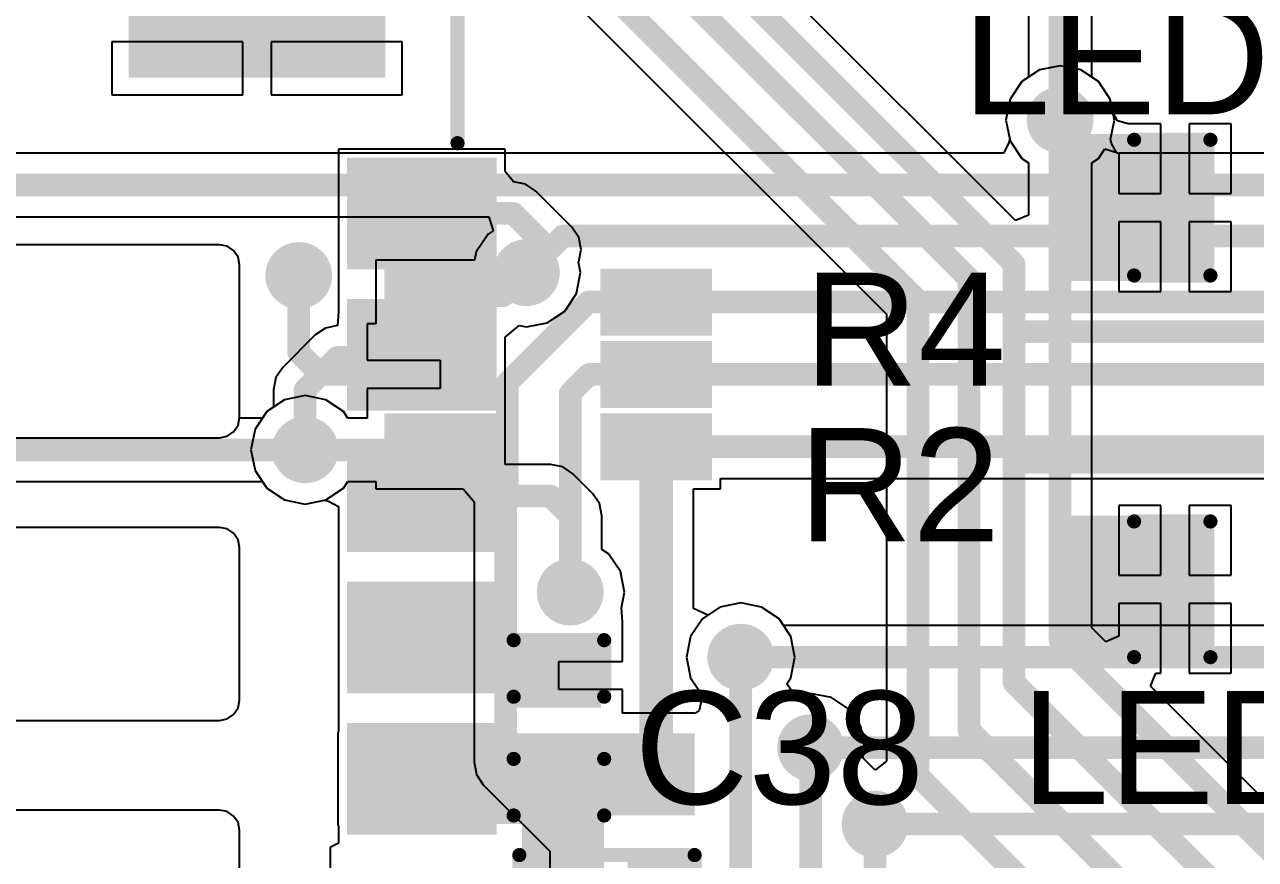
# Model space of a CAD drawing. Header units: millimetres. Extents: x -0.29 to 3.46, y -0.11 to 2.46.
# Drawn here: x 0.4491 to 0.8843, y 1.2425 to 1.5377 of the extents above; entities that cross this region are included whole.
import ezdxf

# ---------------------------------------------------------------- set-up
doc = ezdxf.new("R2010")
doc.units = ezdxf.units.MM
doc.header["$MEASUREMENT"] = 0
for name, color, linetype in [('BottomLayer', 5, 'Continuous'), ('BottomPaste', 16, 'Continuous'), ('BottomSolder', 6, 'Continuous'), ('TopLayer', 1, 'Continuous'), ('TopOverlay', 2, 'Continuous'), ('TopPaste', 8, 'Continuous'), ('TopSolder', 216, 'Continuous'), ('ViaHoleLayer', 16, 'Continuous')]:
    doc.layers.add(name, color=color, linetype=linetype)
doc.styles.add('Arial', font='arial.ttf', dxfattribs={"height": 0.2})

# ---------------------------------------------------------------- blocks, each defined once
blk = doc.blocks.new('XKNANO_113_6')
at = {"layer": 'TopLayer'}
for points in [[(-0.20590555, 0.28779535), (-0.17440945, 0.28779535), (-0.17440945, 0.24291345), (-0.20590555, 0.24291345)], [(-0.15590555, 0.28779535), (-0.12440945, 0.28779535), (-0.12440945, 0.24291345), (-0.15590555, 0.24291345)], [(-0.10590555, 0.28779535), (-0.07440945, 0.28779535), (-0.07440945, 0.24291345), (-0.10590555, 0.24291345)], [(-0.05590555, 0.28779535), (-0.02440945, 0.28779535), (-0.02440945, 0.24291345), (-0.05590555, 0.24291345)], [(-0.00590555, 0.28779535), (0.02559055, 0.28779535), (0.02559055, 0.24291345), (-0.00590555, 0.24291345)], [(-0.26968505, 0.2484253), (-0.24212595, 0.2484253), (-0.24212595, 0.1657481), (-0.26968505, 0.1657481)]]:
    blk.add_hatch(color=1, dxfattribs=at).paths.add_polyline_path(points)
at = {"layer": 'TopPaste'}
for points in [[(-0.20590555, 0.28779535), (-0.17440945, 0.28779535), (-0.17440945, 0.24291345), (-0.20590555, 0.24291345)], [(-0.15590555, 0.28779535), (-0.12440945, 0.28779535), (-0.12440945, 0.24291345), (-0.15590555, 0.24291345)], [(-0.10590555, 0.28779535), (-0.07440945, 0.28779535), (-0.07440945, 0.24291345), (-0.10590555, 0.24291345)], [(-0.05590555, 0.28779535), (-0.02440945, 0.28779535), (-0.02440945, 0.24291345), (-0.05590555, 0.24291345)], [(-0.00590555, 0.28779535), (0.02559055, 0.28779535), (0.02559055, 0.24291345), (-0.00590555, 0.24291345)], [(-0.26968505, 0.2484253), (-0.24212595, 0.2484253), (-0.24212595, 0.1657481), (-0.26968505, 0.1657481)]]:
    blk.add_hatch(color=8, dxfattribs=at).paths.add_polyline_path(points)
at = {"layer": 'TopSolder'}
for points in [[(-0.20990555, 0.29179535), (-0.17040945, 0.29179535), (-0.17040945, 0.23891345), (-0.20990555, 0.23891345)], [(-0.15990555, 0.29179535), (-0.12040945, 0.29179535), (-0.12040945, 0.23891345), (-0.15990555, 0.23891345)], [(-0.10990555, 0.29179535), (-0.07040945, 0.29179535), (-0.07040945, 0.23891345), (-0.10990555, 0.23891345)], [(-0.05990555, 0.29179535), (-0.02040945, 0.29179535), (-0.02040945, 0.23891345), (-0.05990555, 0.23891345)], [(-0.00990555, 0.29179535), (0.02959055, 0.29179535), (0.02959055, 0.23891345), (-0.00990555, 0.23891345)], [(-0.27368505, 0.2524253), (-0.23812595, 0.2524253), (-0.23812595, 0.1617481), (-0.27368505, 0.1617481)]]:
    blk.add_hatch(color=216, dxfattribs=at).paths.add_polyline_path(points)
at = {"layer": 'TopOverlay', "const_width": 0.005}
blk.add_lwpolyline([(-0.215, 0.278), (-0.26, 0.278)], dxfattribs=at)
at = {"layer": 'TopOverlay', "const_width": 0.0025}
blk.add_lwpolyline([(-0.21625, 0.278, 1), (-0.21375, 0.278, 1)], format="xyb", close=True, dxfattribs=at)
blk = doc.blocks.new('SOT_363_B_14')
at = {"layer": 'BottomLayer'}
for points in [[(-0.05393705, 0.0177165), (-0.05393705, 0.0334645), (-0.02244095, 0.0334645), (-0.02244095, 0.0177165)], [(0.02244095, 0.0177165), (0.02244095, 0.0334645), (0.05393705, 0.0334645), (0.05393705, 0.0177165)], [(-0.05393705, -0.007873999999999999), (-0.05393705, 0.007874), (-0.02244095, 0.007873999999999999), (-0.02244095, -0.007874)], [(0.02244095, -0.007874099999999998), (0.02244095, 0.007873900000000001), (0.05393705, 0.007873899999999998), (0.05393705, -0.007874100000000002)], [(-0.05393705, -0.0334646), (-0.05393705, -0.0177166), (-0.02244095, -0.0177166), (-0.02244095, -0.0334646)], [(0.02244095, -0.0334646), (0.02244095, -0.0177166), (0.05393705, -0.0177166), (0.05393705, -0.0334646)]]:
    blk.add_hatch(color=5, dxfattribs=at).paths.add_polyline_path(points)
at = {"layer": 'BottomPaste'}
for points in [[(-0.05393705, 0.0177165), (-0.05393705, 0.0334645), (-0.02244095, 0.0334645), (-0.02244095, 0.0177165)], [(0.02244095, 0.0177165), (0.02244095, 0.0334645), (0.05393705, 0.0334645), (0.05393705, 0.0177165)], [(-0.05393705, -0.007873999999999999), (-0.05393705, 0.007874), (-0.02244095, 0.007873999999999999), (-0.02244095, -0.007874)], [(0.02244095, -0.007874099999999998), (0.02244095, 0.007873900000000001), (0.05393705, 0.007873899999999998), (0.05393705, -0.007874100000000002)], [(-0.05393705, -0.0334646), (-0.05393705, -0.0177166), (-0.02244095, -0.0177166), (-0.02244095, -0.0334646)], [(0.02244095, -0.0334646), (0.02244095, -0.0177166), (0.05393705, -0.0177166), (0.05393705, -0.0334646)]]:
    blk.add_hatch(color=16, dxfattribs=at).paths.add_polyline_path(points)
at = {"layer": 'BottomSolder'}
for points in [[(-0.05793705, 0.0137165), (-0.05793705, 0.0374645), (-0.01844095, 0.0374645), (-0.01844095, 0.0137165)], [(0.01844095, 0.0137165), (0.01844095, 0.0374645), (0.05793705, 0.0374645), (0.05793705, 0.0137165)], [(-0.05793705, -0.011874), (-0.05793705, 0.011874), (-0.01844095, 0.011874), (-0.01844095, -0.011874)], [(0.01844095, -0.0118741), (0.01844095, 0.0118739), (0.05793705, 0.0118739), (0.05793705, -0.0118741)], [(-0.05793705, -0.0374646), (-0.05793705, -0.0137166), (-0.01844095, -0.0137166), (-0.01844095, -0.0374646)], [(0.01844095, -0.0374646), (0.01844095, -0.0137166), (0.05793705, -0.0137166), (0.05793705, -0.0374646)]]:
    blk.add_hatch(color=6, dxfattribs=at).paths.add_polyline_path(points)
blk = doc.blocks.new('R___0402_41')
at = {"layer": 'TopLayer'}
for points in [[(-0.0275, -0.0125), (-0.0275, 0.0125), (-0.009499999999999998, 0.0125), (-0.009500000000000001, -0.0125)], [(0.009499999999999998, -0.0125), (0.009500000000000001, 0.0125), (0.0275, 0.0125), (0.0275, -0.0125)]]:
    blk.add_hatch(color=1, dxfattribs=at).paths.add_polyline_path(points)
at = {"layer": 'TopPaste'}
for points in [[(-0.0275, -0.0125), (-0.0275, 0.0125), (-0.009499999999999998, 0.0125), (-0.009500000000000001, -0.0125)], [(0.009499999999999998, -0.0125), (0.009500000000000001, 0.0125), (0.0275, 0.0125), (0.0275, -0.0125)]]:
    blk.add_hatch(color=8, dxfattribs=at).paths.add_polyline_path(points)
at = {"layer": 'TopSolder'}
for points in [[(-0.0296654, -0.0146654), (-0.0296654, 0.0146654), (-0.007334599999999998, 0.0146654), (-0.007334600000000002, -0.0146654)], [(0.007334599999999998, -0.0146654), (0.007334600000000002, 0.0146654), (0.0296654, 0.0146654), (0.0296654, -0.0146654)]]:
    blk.add_hatch(color=216, dxfattribs=at).paths.add_polyline_path(points)
at = {"layer": 'TopOverlay'}
for points, const_width in [([(-0.031, -0.016), (-0.031, 0.016)], 0.005), ([(-0.031, 0.016), (0.031, 0.016)], 0.005), ([(0.031, -0.016), (0.031, 0.016)], 0.005), ([(-0.031, -0.016), (0.031, -0.016)], 0.005), ([(-0.032, -0.017), (0.032, -0.017)], 0.000127)]:
    blk.add_lwpolyline(points, dxfattribs=dict(at, const_width=const_width))
for points, const_width in [([(-0.03225, 0.016, 1), (-0.02975, 0.016, 1)], 0.0025), ([(-0.03225, 0.016, 1), (-0.02975, 0.016, 1)], 0.0025), ([(0.02975, 0.016, 1), (0.03225, 0.016, 1)], 0.0025), ([(0.02975, 0.016, 1), (0.03225, 0.016, 1)], 0.0025), ([(-0.03225, -0.016, 1), (-0.02975, -0.016, 1)], 0.0025), ([(-0.03225, -0.016, 1), (-0.02975, -0.016, 1)], 0.0025), ([(-0.0320317, -0.017, 1), (-0.0319683, -0.017, 1)], 6.35e-05), ([(0.02975, -0.016, 1), (0.03225, -0.016, 1)], 0.0025), ([(0.02975, -0.016, 1), (0.03225, -0.016, 1)], 0.0025), ([(0.0319683, -0.017, 1), (0.0320317, -0.017, 1)], 6.35e-05)]:
    blk.add_lwpolyline(points, format="xyb", close=True, dxfattribs=dict(at, const_width=const_width))
blk = doc.blocks.new('LED_0603_76')
at = {"layer": 'TopLayer'}
for points in [[(-0.03937, 0.01968505), (-0.019685, 0.01968505), (-0.019685, -0.01968505), (-0.03937, -0.01968505)], [(0.0196851, 0.01968505), (0.0393701, 0.01968505), (0.0393701, -0.01968505), (0.0196851, -0.01968505)]]:
    blk.add_hatch(color=1, dxfattribs=at).paths.add_polyline_path(points)
at = {"layer": 'TopOverlay'}
blk.add_hatch(color=2, dxfattribs=at).paths.add_polyline_path([(0.0440001, -0.026), (0.0689999, -0.026), (0.0689999, 0.026), (0.0440001, 0.026)])
at = {"layer": 'TopPaste'}
for points in [[(-0.03937, 0.01968505), (-0.019685, 0.01968505), (-0.019685, -0.01968505), (-0.03937, -0.01968505)], [(0.0196851, 0.01968505), (0.0393701, 0.01968505), (0.0393701, -0.01968505), (0.0196851, -0.01968505)]]:
    blk.add_hatch(color=8, dxfattribs=at).paths.add_polyline_path(points)
at = {"layer": 'TopSolder'}
for points in [[(-0.04337, 0.02368505), (-0.015685, 0.02368505), (-0.015685, -0.02368505), (-0.04337, -0.02368505)], [(0.0156851, 0.02368505), (0.0433701, 0.02368505), (0.0433701, -0.02368505), (0.0156851, -0.02368505)]]:
    blk.add_hatch(color=216, dxfattribs=at).paths.add_polyline_path(points)
at = {"layer": 'TopOverlay', "const_width": 0.005}
for points in [[(-0.044, 0.024), (-0.044, -0.024)], [(-0.017, 0.024), (-0.044, 0.024)], [(0.0440001, 0.024), (0.017, 0.024)], [(0.0440001, 0.024), (0.0440001, -0.024)], [(-0.017, -0.024), (-0.044, -0.024)], [(0.0440001, -0.024), (0.017, -0.024)]]:
    blk.add_lwpolyline(points, dxfattribs=at)
at = {"layer": 'TopOverlay', "const_width": 0.0025}
for points in [[(-0.04525, 0.024, 1), (-0.04275, 0.024, 1)], [(-0.04525, 0.024, 1), (-0.04275, 0.024, 1)], [(-0.01825, 0.024, 1), (-0.01575, 0.024, 1)], [(0.01575, 0.024, 1), (0.01825, 0.024, 1)], [(0.0427501, 0.024, 1), (0.0452501, 0.024, 1)], [(0.0427501, 0.024, 1), (0.0452501, 0.024, 1)], [(-0.04525, -0.024, 1), (-0.04275, -0.024, 1)], [(-0.04525, -0.024, 1), (-0.04275, -0.024, 1)], [(-0.01825, -0.024, 1), (-0.01575, -0.024, 1)], [(0.01575, -0.024, 1), (0.01825, -0.024, 1)], [(0.0427501, -0.024, 1), (0.0452501, -0.024, 1)], [(0.0427501, -0.024, 1), (0.0452501, -0.024, 1)]]:
    blk.add_lwpolyline(points, format="xyb", close=True, dxfattribs=at)
blk = doc.blocks.new('LED_0603_77')
at = {"layer": 'TopLayer'}
for points in [[(-0.03937, 0.01968505), (-0.019685, 0.01968505), (-0.019685, -0.01968505), (-0.03937, -0.01968505)], [(0.0196851, 0.01968505), (0.0393701, 0.01968505), (0.0393701, -0.01968505), (0.0196851, -0.01968505)]]:
    blk.add_hatch(color=1, dxfattribs=at).paths.add_polyline_path(points)
at = {"layer": 'TopOverlay'}
blk.add_hatch(color=2, dxfattribs=at).paths.add_polyline_path([(0.0440002, -0.0259993), (0.069, -0.0259993), (0.069, 0.0260007), (0.0440002, 0.0260007)])
at = {"layer": 'TopPaste'}
for points in [[(-0.03937, 0.01968505), (-0.019685, 0.01968505), (-0.019685, -0.01968505), (-0.03937, -0.01968505)], [(0.0196851, 0.01968505), (0.0393701, 0.01968505), (0.0393701, -0.01968505), (0.0196851, -0.01968505)]]:
    blk.add_hatch(color=8, dxfattribs=at).paths.add_polyline_path(points)
at = {"layer": 'TopSolder'}
for points in [[(-0.04337, 0.02368505), (-0.015685, 0.02368505), (-0.015685, -0.02368505), (-0.04337, -0.02368505)], [(0.0156851, 0.02368505), (0.0433701, 0.02368505), (0.0433701, -0.02368505), (0.0156851, -0.02368505)]]:
    blk.add_hatch(color=216, dxfattribs=at).paths.add_polyline_path(points)
at = {"layer": 'TopOverlay', "const_width": 0.005}
for points in [[(-0.044, 0.024), (-0.044, -0.024)], [(-0.017, 0.024), (-0.044, 0.024)], [(0.0440001, 0.024), (0.017, 0.024)], [(0.0440001, 0.024), (0.0440001, -0.024)], [(-0.017, -0.024), (-0.044, -0.024)], [(0.0440001, -0.024), (0.017, -0.024)]]:
    blk.add_lwpolyline(points, dxfattribs=at)
at = {"layer": 'TopOverlay', "const_width": 0.0025}
for points in [[(-0.04525, 0.024, 1), (-0.04275, 0.024, 1)], [(-0.04525, 0.024, 1), (-0.04275, 0.024, 1)], [(-0.01825, 0.024, 1), (-0.01575, 0.024, 1)], [(0.01575, 0.024, 1), (0.01825, 0.024, 1)], [(0.0427501, 0.024, 1), (0.0452501, 0.024, 1)], [(0.0427501, 0.024, 1), (0.0452501, 0.024, 1)], [(-0.04525, -0.024, 1), (-0.04275, -0.024, 1)], [(-0.04525, -0.024, 1), (-0.04275, -0.024, 1)], [(-0.01825, -0.024, 1), (-0.01575, -0.024, 1)], [(0.01575, -0.024, 1), (0.01825, -0.024, 1)], [(0.0427501, -0.024, 1), (0.0452501, -0.024, 1)], [(0.0427501, -0.024, 1), (0.0452501, -0.024, 1)]]:
    blk.add_lwpolyline(points, format="xyb", close=True, dxfattribs=at)
blk = doc.blocks.new('C___0402_119')
at = {"layer": 'TopLayer'}
for points in [[(-0.0275, -0.0125), (-0.0275, 0.0125), (-0.009499999999999998, 0.0125), (-0.009500000000000001, -0.0125)], [(0.009499999999999998, -0.0125), (0.009500000000000001, 0.0125), (0.0275, 0.0125), (0.0275, -0.0125)]]:
    blk.add_hatch(color=1, dxfattribs=at).paths.add_polyline_path(points)
at = {"layer": 'TopPaste'}
for points in [[(-0.0275, -0.0125), (-0.0275, 0.0125), (-0.009499999999999998, 0.0125), (-0.009500000000000001, -0.0125)], [(0.009499999999999998, -0.0125), (0.009500000000000001, 0.0125), (0.0275, 0.0125), (0.0275, -0.0125)]]:
    blk.add_hatch(color=8, dxfattribs=at).paths.add_polyline_path(points)
at = {"layer": 'TopSolder'}
for points in [[(-0.0298622, -0.0148622), (-0.0298622, 0.0148622), (-0.007137799999999999, 0.0148622), (-0.007137800000000001, -0.0148622)], [(0.007137799999999999, -0.0148622), (0.007137800000000001, 0.0148622), (0.0298622, 0.0148622), (0.0298622, -0.0148622)]]:
    blk.add_hatch(color=216, dxfattribs=at).paths.add_polyline_path(points)
at = {"layer": 'TopOverlay', "const_width": 0.005}
for points in [[(-0.031, 0.016), (-0.011, 0.016)], [(-0.031, 0.016), (-0.031, -0.016)], [(0.011, 0.016), (0.031, 0.016)], [(0.031, 0.016), (0.031, -0.016)], [(-0.031, -0.016), (-0.011, -0.016)], [(0.011, -0.016), (0.031, -0.016)]]:
    blk.add_lwpolyline(points, dxfattribs=at)
at = {"layer": 'TopOverlay', "const_width": 0.0025}
for points in [[(-0.03225, 0.016, 1), (-0.02975, 0.016, 1)], [(-0.03225, 0.016, 1), (-0.02975, 0.016, 1)], [(-0.01225, 0.016, 1), (-0.00975, 0.016, 1)], [(0.00975, 0.016, 1), (0.01225, 0.016, 1)], [(0.02975, 0.016, 1), (0.03225, 0.016, 1)], [(0.02975, 0.016, 1), (0.03225, 0.016, 1)], [(-0.03225, -0.016, 1), (-0.02975, -0.016, 1)], [(-0.03225, -0.016, 1), (-0.02975, -0.016, 1)], [(-0.01225, -0.016, 1), (-0.00975, -0.016, 1)], [(0.00975, -0.016, 1), (0.01225, -0.016, 1)], [(0.02975, -0.016, 1), (0.03225, -0.016, 1)], [(0.02975, -0.016, 1), (0.03225, -0.016, 1)]]:
    blk.add_lwpolyline(points, format="xyb", close=True, dxfattribs=at)

msp = doc.modelspace()

# ---------------------------------------------------------------- hatches: boundary and pattern name
at = {"layer": 'BottomLayer'}
h = msp.add_hatch(color=5, dxfattribs=at)
edge = h.paths.add_edge_path()
edge.add_arc((0.815241, 1.504), 0.011811, 0, 360)
h = msp.add_hatch(color=5, dxfattribs=at)
edge = h.paths.add_edge_path()
edge.add_arc((0.546, 1.449), 0.011811, 0, 360)
h = msp.add_hatch(color=5, dxfattribs=at)
edge = h.paths.add_edge_path()
edge.add_arc((0.6264857, 1.45), 0.011811, 0, 360)
h = msp.add_hatch(color=5, dxfattribs=at)
edge = h.paths.add_edge_path()
edge.add_arc((0.5482543, 1.3873219), 0.011811, 0, 360)
h = msp.add_hatch(color=5, dxfattribs=at)
edge = h.paths.add_edge_path()
edge.add_arc((0.642, 1.337), 0.011811, 0, 360)
h = msp.add_hatch(color=5, dxfattribs=at)
edge = h.paths.add_edge_path()
edge.add_arc((0.7022999, 1.3139883), 0.011811, 0, 360)
h = msp.add_hatch(color=5, dxfattribs=at)
edge = h.paths.add_edge_path()
edge.add_arc((0.727, 1.282), 0.011811, 0, 360)
h = msp.add_hatch(color=5, dxfattribs=at)
edge = h.paths.add_edge_path()
edge.add_arc((0.672, 1.274), 0.011811, 0, 360)
h = msp.add_hatch(color=5, dxfattribs=at)
edge = h.paths.add_edge_path()
edge.add_arc((0.749811, 1.2549295), 0.011811, 0, 360)
at = {"layer": 'TopLayer'}
h = msp.add_hatch(color=1, dxfattribs=at)
edge = h.paths.add_edge_path()
edge.add_arc((0.815241, 1.504), 0.011811, 0, 360)
h = msp.add_hatch(color=1, dxfattribs=at)
edge = h.paths.add_edge_path()
edge.add_arc((0.546, 1.449), 0.011811, 0, 360)
h = msp.add_hatch(color=1, dxfattribs=at)
edge = h.paths.add_edge_path()
edge.add_arc((0.6264857, 1.45), 0.011811, 0, 360)
h = msp.add_hatch(color=1, dxfattribs=at)
edge = h.paths.add_edge_path()
edge.add_arc((0.5482543, 1.3873219), 0.011811, 0, 360)
h = msp.add_hatch(color=1, dxfattribs=at)
edge = h.paths.add_edge_path()
edge.add_arc((0.642, 1.337), 0.011811, 0, 360)
h = msp.add_hatch(color=1, dxfattribs=at)
edge = h.paths.add_edge_path()
edge.add_arc((0.7022999, 1.3139883), 0.011811, 0, 360)
h = msp.add_hatch(color=1, dxfattribs=at)
edge = h.paths.add_edge_path()
edge.add_arc((0.727, 1.282), 0.011811, 0, 360)
for points in [[(0.567, 1.255), (0.653, 1.255), (0.653, 1.287), (0.567, 1.287)], [(0.625, 1.21), (0.654, 1.21), (0.654, 1.287), (0.625, 1.287)], [(0.653, 1.258), (0.686, 1.258), (0.686, 1.287), (0.653, 1.287)]]:
    msp.add_hatch(color=1, dxfattribs=at).paths.add_polyline_path(points)
h = msp.add_hatch(color=1, dxfattribs=at)
edge = h.paths.add_edge_path()
edge.add_arc((0.672, 1.274), 0.011811, 0, 360)
h = msp.add_hatch(color=1, dxfattribs=at)
edge = h.paths.add_edge_path()
edge.add_arc((0.749811, 1.2549295), 0.011811, 0, 360)
at = {"layer": 'ViaHoleLayer'}
h = msp.add_hatch(color=16, dxfattribs=at)
edge = h.paths.add_edge_path()
edge.add_arc((0.815241, 1.504), 0.0059055, 0, 360)
h = msp.add_hatch(color=16, dxfattribs=at)
edge = h.paths.add_edge_path()
edge.add_arc((0.546, 1.449), 0.0059055, 0, 360)
h = msp.add_hatch(color=16, dxfattribs=at)
edge = h.paths.add_edge_path()
edge.add_arc((0.6264857, 1.45), 0.0059055, 0, 360)
h = msp.add_hatch(color=16, dxfattribs=at)
edge = h.paths.add_edge_path()
edge.add_arc((0.5482543, 1.3873219), 0.0059055, 0, 360)
h = msp.add_hatch(color=16, dxfattribs=at)
edge = h.paths.add_edge_path()
edge.add_arc((0.642, 1.337), 0.0059055, 0, 360)
h = msp.add_hatch(color=16, dxfattribs=at)
edge = h.paths.add_edge_path()
edge.add_arc((0.7022999, 1.3139883), 0.0059055, 0, 360)
h = msp.add_hatch(color=16, dxfattribs=at)
edge = h.paths.add_edge_path()
edge.add_arc((0.727, 1.282), 0.0059055, 0, 360)
h = msp.add_hatch(color=16, dxfattribs=at)
edge = h.paths.add_edge_path()
edge.add_arc((0.672, 1.274), 0.0059055, 0, 360)
h = msp.add_hatch(color=16, dxfattribs=at)
edge = h.paths.add_edge_path()
edge.add_arc((0.749811, 1.2549295), 0.0059055, 0, 360)

# ---------------------------------------------------------------- linework, layer by layer
at = {"layer": 'BottomLayer'}
for p, q in [((0.8040255, 1.5948702), (0.8040255, 1.5191298)), ((0.8264565, 1.5191298), (0.8264565, 1.5948702)), ((0.8040255, 1.5191298), (0.801679, 1.517562)), ((0.828803, 1.517562), (0.8264565, 1.5191298)), ((0.801679, 1.517562), (0.7975215, 1.5113397)), ((0.8329605, 1.5113397), (0.828803, 1.517562)), ((0.7975215, 1.5113397), (0.7960615, 1.504)), ((0.8344205, 1.504), (0.8329605, 1.5113397)), ((0.7960615, 1.504), (0.7974111, 1.4972156)), ((0.8330709, 1.4972156), (0.8344205, 1.504)), ((0.7974111, 1.4972156), (0.7970322, 1.4956657)), ((0.8334498, 1.4956657), (0.8330709, 1.4972156)), ((0.7970322, 1.4956657), (0.795188, 1.4922155)), ((0.835294, 1.4922155), (0.8334498, 1.4956657)), ((0.795188, 1.4922155), (0.3760005, 1.4922155)), ((1.2699461, 1.4922155), (0.835294, 1.4922155)), ((0.3806457, 1.4697845), (0.6132366, 1.4697845)), ((0.6132366, 1.4697845), (0.6147533, 1.4647845)), ((0.6129237, 1.463562), (0.6087662, 1.4573397)), ((0.6147533, 1.4647845), (0.6129237, 1.463562)), ((0.517932, 1.4599031), (0.386932, 1.4599031)), ((0.5206632, 1.4593598), (0.517932, 1.4599031)), ((0.5229787, 1.4578127), (0.5206632, 1.4593598)), ((0.5245258, 1.4554972), (0.5229787, 1.4578127)), ((0.5250691, 1.452766), (0.5245258, 1.4554972)), ((0.6081943, 1.4544645), (0.573252, 1.4544645)), ((0.573252, 1.4544645), (0.573252, 1.431874)), ((0.6087662, 1.4573397), (0.6081943, 1.4544645)), ((0.5250691, 1.3987661), (0.5250691, 1.452766)), ((0.573252, 1.431874), (0.570252, 1.431874)), ((0.570252, 1.431874), (0.570252, 1.419)), ((0.570252, 1.419), (0.596, 1.419)), ((0.596, 1.419), (0.596, 1.409)), ((0.5482543, 1.4065014), (0.5409146, 1.4050414)), ((0.555594, 1.4050414), (0.5482543, 1.4065014)), ((0.596, 1.409), (0.570252, 1.409)), ((0.570252, 1.409), (0.570252, 1.3985374)), ((0.5409146, 1.4050414), (0.5346923, 1.4008839)), ((0.5618163, 1.4008839), (0.555594, 1.4050414)), ((0.5252568, 1.3985374), (0.5250691, 1.3987661)), ((0.5331245, 1.3985374), (0.5252568, 1.3985374)), ((0.5346923, 1.4008839), (0.5331245, 1.3985374)), ((0.5633841, 1.3985374), (0.5618163, 1.4008839)), ((0.570252, 1.3985374), (0.5633841, 1.3985374)), ((0.3686786, 1.3761064), (0.5331245, 1.3761064)), ((0.5331245, 1.3761064), (0.5346923, 1.3737599)), ((0.5618163, 1.3737599), (0.5633841, 1.3761064)), ((0.5633841, 1.3761064), (0.573252, 1.3761064)), ((0.573252, 1.3761064), (0.573252, 1.3735354)), ((0.695126, 1.3735354), (0.695126, 1.3771939)), ((0.695126, 1.3771939), (2.3623578, 1.3771939)), ((0.5346923, 1.3737599), (0.5409146, 1.3696024)), ((0.555594, 1.3696024), (0.5618163, 1.3737599)), ((0.573252, 1.3735354), (0.6041307, 1.3735354)), ((0.6041307, 1.3735354), (0.6079734, 1.3689974)), ((0.6856327, 1.3312178), (0.6856327, 1.3735354)), ((0.6856327, 1.3735354), (0.695126, 1.3735354)), ((0.5409146, 1.3696024), (0.5482543, 1.3681424)), ((0.5482543, 1.3681424), (0.555594, 1.3696024)), ((0.6079734, 1.3689974), (0.6079735, 1.368997)), ((0.6079735, 1.368997), (0.6079735, 1.2768115)), ((0.517932, 1.3599031), (0.386932, 1.3599031)), ((0.5206632, 1.3593598), (0.517932, 1.3599031)), ((0.5229787, 1.3578127), (0.5206632, 1.3593598)), ((0.5245258, 1.3554972), (0.5229787, 1.3578127)), ((0.5250691, 1.352766), (0.5245258, 1.3554972)), ((0.5250691, 1.298766), (0.5250691, 1.352766)), ((0.7022999, 1.3331678), (0.6949602, 1.3317078)), ((0.7096396, 1.3317078), (0.7022999, 1.3331678)), ((0.6906327, 1.3288164), (0.6856327, 1.3312178)), ((0.6949602, 1.3317078), (0.6906327, 1.3288164)), ((0.7158619, 1.3275503), (0.7096396, 1.3317078)), ((0.7174297, 1.3252038), (0.7158619, 1.3275503)), ((2.368, 1.3252038), (0.7174297, 1.3252038)), ((0.5245258, 1.2960348), (0.5250691, 1.298766)), ((0.5206632, 1.2921722), (0.5229787, 1.2937193)), ((0.5229787, 1.2937193), (0.5245258, 1.2960348)), ((0.386932, 1.2916289), (0.517932, 1.2916289)), ((0.517932, 1.2916289), (0.5206632, 1.2921722)), ((0.6079735, 1.2768115), (0.6079734, 1.276811)), ((0.6079734, 1.276811), (0.6088272, 1.272519)), ((0.6088272, 1.272519), (0.6112584, 1.2688804)), ((0.6112584, 1.2688804), (0.6347845, 1.2453544)), ((0.517932, 1.2599031), (0.386932, 1.2599031)), ((0.5206632, 1.2593598), (0.517932, 1.2599031)), ((0.5229787, 1.2578127), (0.5206632, 1.2593598)), ((0.5245258, 1.2554972), (0.5229787, 1.2578127)), ((0.5250691, 1.252766), (0.5245258, 1.2554972)), ((0.5250691, 1.198766), (0.5250691, 1.252766)), ((0.6347845, 1.2453544), (0.6347845, 1.1991298))]:
    msp.add_line(p, q, dxfattribs=at)
for points, const_width in [([(0.815241, 1.504), (0.815241, 1.61)], 0.008), ([(0.376, 1.481), (2.291, 1.481)], 0.008), ([(0.6264857, 1.45), (0.6394857, 1.463)], 0.008), ([(0.6394857, 1.463), (2.311, 1.463)], 0.008), ([(0.6183344, 1.4418487), (0.6264857, 1.45)], 0.008), ([(0.546, 1.4216852), (0.546, 1.449)], 0.008), ([(0.596, 1.4395905), (0.5982582, 1.4418487)], 0.008), ([(0.5982582, 1.4418487), (0.6183344, 1.4418487)], 0.008), ([(0.6197481, 1.4110028), (0.6483358, 1.4395905)], 0.008), ([(0.6483358, 1.4395905), (0.672378, 1.4395905)], 0.008), ([(0.672378, 1.4395905), (0.6723781, 1.4395906)], 0.008), ([(0.6723781, 1.4395906), (2.3423774, 1.4395906)], 0.008), ([(0.546, 1.4216852), (0.5536852, 1.414)], 0.008), ([(0.5536852, 1.414), (0.596, 1.414)], 0.008), ([(0.6197481, 1.3695566), (0.6197481, 1.4110028)], 0.008), ([(0.642, 1.4073136), (0.6486863, 1.4139999)], 0.008), ([(0.6486863, 1.4139999), (0.672378, 1.4139999)], 0.008), ([(0.672378, 1.4139999), (2.3747728, 1.4139999)], 0.008), ([(0.642, 1.337), (0.642, 1.4073136)], 0.008), ([(0.672378, 1.274378), (0.672378, 1.3884094)], 0.012), ([(0.3686781, 1.3873219), (0.5482543, 1.3873219)], 0.008), ([(0.5482543, 1.3873219), (0.5949125, 1.3873219)], 0.008), ([(0.5949125, 1.3873219), (0.596, 1.3884094)], 0.008), ([(0.672378, 1.3884094), (2.3715906, 1.3884094)], 0.008), ([(0.619189, 1.3689975), (0.6197481, 1.3695566)], 0.008), ([(0.619189, 1.276811), (0.619189, 1.3689975)], 0.008), ([(0.7022999, 1.3139883), (2.3831298, 1.3139883)], 0.008), ([(0.727, 1.282), (2.375, 1.282)], 0.008), ([(0.619189, 1.276811), (0.646, 1.25)], 0.008), ([(0.672, 1.274), (0.672378, 1.274378)], 0.008), ([(0.749811, 1.2549295), (0.749811, 1.255)], 0.008), ([(0.749811, 1.255), (2.3248808, 1.255)], 0.008), ([(0.646, 1.184), (0.646, 1.25)], 0.008)]:
    msp.add_lwpolyline(points, dxfattribs=dict(at, const_width=const_width))
for points, const_width in [([(0.813241, 1.504, 1), (0.817241, 1.504, 1)], 0.004), ([(0.6374857, 1.463, 1), (0.6414857, 1.463, 1)], 0.004), ([(0.6374857, 1.463, 1), (0.6414857, 1.463, 1)], 0.004), ([(0.6244857, 1.45, 1), (0.6284857, 1.45, 1)], 0.004), ([(0.6244857, 1.45, 1), (0.6284857, 1.45, 1)], 0.004), ([(0.544, 1.449, 1), (0.548, 1.449, 1)], 0.004), ([(0.5962582, 1.4418487, 1), (0.6002582, 1.4418487, 1)], 0.004), ([(0.5962582, 1.4418487, 1), (0.6002582, 1.4418487, 1)], 0.004), ([(0.6163344, 1.4418487, 1), (0.6203344, 1.4418487, 1)], 0.004), ([(0.6163344, 1.4418487, 1), (0.6203344, 1.4418487, 1)], 0.004), ([(0.594, 1.4395905, 1), (0.598, 1.4395905, 1)], 0.004), ([(0.6463358, 1.4395905, 1), (0.6503358, 1.4395905, 1)], 0.004), ([(0.6463358, 1.4395905, 1), (0.6503358, 1.4395905, 1)], 0.004), ([(0.670378, 1.4395905, 1), (0.674378, 1.4395905, 1)], 0.004), ([(0.670378, 1.4395905, 1), (0.674378, 1.4395905, 1)], 0.004), ([(0.6703781, 1.4395906, 1), (0.6743781, 1.4395906, 1)], 0.004), ([(0.6703781, 1.4395906, 1), (0.6743781, 1.4395906, 1)], 0.004), ([(0.544, 1.4216852, 1), (0.548, 1.4216852, 1)], 0.004), ([(0.544, 1.4216852, 1), (0.548, 1.4216852, 1)], 0.004), ([(0.5516852, 1.414, 1), (0.5556852, 1.414, 1)], 0.004), ([(0.5516852, 1.414, 1), (0.5556852, 1.414, 1)], 0.004), ([(0.594, 1.414, 1), (0.598, 1.414, 1)], 0.004), ([(0.6177481, 1.4110028, 1), (0.6217481, 1.4110028, 1)], 0.004), ([(0.6177481, 1.4110028, 1), (0.6217481, 1.4110028, 1)], 0.004), ([(0.6466863, 1.4139999, 1), (0.6506863, 1.4139999, 1)], 0.004), ([(0.6466863, 1.4139999, 1), (0.6506863, 1.4139999, 1)], 0.004), ([(0.670378, 1.4139999, 1), (0.674378, 1.4139999, 1)], 0.004), ([(0.670378, 1.4139999, 1), (0.674378, 1.4139999, 1)], 0.004), ([(0.64, 1.4073136, 1), (0.644, 1.4073136, 1)], 0.004), ([(0.64, 1.4073136, 1), (0.644, 1.4073136, 1)], 0.004), ([(0.669378, 1.3884094, 1), (0.675378, 1.3884094, 1)], 0.006), ([(0.5462543, 1.3873219, 1), (0.5502543, 1.3873219, 1)], 0.004), ([(0.5462543, 1.3873219, 1), (0.5502543, 1.3873219, 1)], 0.004), ([(0.5929125, 1.3873219, 1), (0.5969125, 1.3873219, 1)], 0.004), ([(0.5929125, 1.3873219, 1), (0.5969125, 1.3873219, 1)], 0.004), ([(0.594, 1.3884094, 1), (0.598, 1.3884094, 1)], 0.004), ([(0.670378, 1.3884094, 1), (0.674378, 1.3884094, 1)], 0.004), ([(0.617189, 1.3689975, 1), (0.621189, 1.3689975, 1)], 0.004), ([(0.617189, 1.3689975, 1), (0.621189, 1.3689975, 1)], 0.004), ([(0.6177481, 1.3695566, 1), (0.6217481, 1.3695566, 1)], 0.004), ([(0.6177481, 1.3695566, 1), (0.6217481, 1.3695566, 1)], 0.004), ([(0.64, 1.337, 1), (0.644, 1.337, 1)], 0.004), ([(0.7002999, 1.3139883, 1), (0.7042999, 1.3139883, 1)], 0.004), ([(0.725, 1.282, 1), (0.729, 1.282, 1)], 0.004), ([(0.617189, 1.276811, 1), (0.621189, 1.276811, 1)], 0.004), ([(0.617189, 1.276811, 1), (0.621189, 1.276811, 1)], 0.004), ([(0.669378, 1.274378, 1), (0.675378, 1.274378, 1)], 0.006), ([(0.67, 1.274, 1), (0.674, 1.274, 1)], 0.004), ([(0.670378, 1.274378, 1), (0.674378, 1.274378, 1)], 0.004), ([(0.747811, 1.255, 1), (0.751811, 1.255, 1)], 0.004), ([(0.747811, 1.255, 1), (0.751811, 1.255, 1)], 0.004), ([(0.747811, 1.2549295, 1), (0.751811, 1.2549295, 1)], 0.004), ([(0.644, 1.25, 1), (0.648, 1.25, 1)], 0.004), ([(0.644, 1.25, 1), (0.648, 1.25, 1)], 0.004)]:
    msp.add_lwpolyline(points, format="xyb", close=True, dxfattribs=dict(at, const_width=const_width))
at = {"layer": 'TopLayer'}
for p, q in [((0.7994061, 1.468455), (0.6036106, 1.6642506)), ((0.5528095, 1.6363293), (0.7537845, 1.4353544)), ((0.5262284, 1.5317008), (0.4798898, 1.5317008)), ((0.4798898, 1.5317008), (0.4798898, 1.5129213)), ((0.5262284, 1.5129213), (0.5262284, 1.5317008)), ((0.582567, 1.5317008), (0.5362284, 1.5317008)), ((0.5362284, 1.5317008), (0.5362284, 1.5129213)), ((0.582567, 1.5129213), (0.582567, 1.5317008)), ((0.8079013, 1.5217195), (0.801679, 1.517562)), ((0.815241, 1.5231795), (0.8079013, 1.5217195)), ((0.8225807, 1.5217195), (0.815241, 1.5231795)), ((0.828803, 1.517562), (0.8225807, 1.5217195)), ((0.801679, 1.517562), (0.7975215, 1.5113397)), ((0.8329605, 1.5113397), (0.828803, 1.517562)), ((0.4798898, 1.5129213), (0.5262284, 1.5129213)), ((0.5362284, 1.5129213), (0.582567, 1.5129213)), ((0.7975215, 1.5113397), (0.7960615, 1.504)), ((0.8338656, 1.5067894), (0.8329605, 1.5113397)), ((0.8354881, 1.5037098), (0.8338656, 1.5067894)), ((0.7960615, 1.504), (0.7975215, 1.4966603)), ((0.8392569, 1.502685), (0.8354881, 1.5037098)), ((0.8508704, 1.502685), (0.8392569, 1.502685)), ((0.8508704, 1.478), (0.8508704, 1.502685)), ((0.8757129, 1.502685), (0.8608704, 1.502685)), ((0.8608704, 1.502685), (0.8608704, 1.478)), ((0.8757129, 1.478), (0.8757129, 1.502685)), ((0.618937, 1.4937008), (0.5600552, 1.4937008)), ((0.5600552, 1.4937008), (0.5600552, 1.4487008)), ((0.618937, 1.4857372), (0.618937, 1.4937008)), ((0.7975215, 1.4966603), (0.801679, 1.490438)), ((0.828803, 1.490438), (0.8310279, 1.4937678)), ((0.8310279, 1.4937678), (0.8360279, 1.4922511)), ((0.801679, 1.490438), (0.8040255, 1.4888702)), ((0.8040255, 1.4888702), (0.8040255, 1.4703685)), ((0.8264565, 1.4888702), (0.828803, 1.490438)), ((0.8264565, 1.3244047), (0.8264565, 1.4888702)), ((0.8360279, 1.4922511), (0.8360279, 1.478)), ((0.6219112, 1.4821684), (0.618937, 1.4857372)), ((0.6262031, 1.4813146), (0.6219112, 1.4821684)), ((0.6298417, 1.4788834), (0.6262031, 1.4813146)), ((0.642605, 1.46612), (0.6298417, 1.4788834)), ((0.8360279, 1.478), (0.8508704, 1.478)), ((0.8608704, 1.478), (0.8757129, 1.478)), ((0.8040255, 1.4703685), (0.7994061, 1.468455)), ((0.8508704, 1.468), (0.8360279, 1.468)), ((0.8360279, 1.468), (0.8360279, 1.443315)), ((0.8508704, 1.443315), (0.8508704, 1.468)), ((0.8757129, 1.468), (0.8608704, 1.468)), ((0.8608704, 1.468), (0.8608704, 1.443315)), ((0.8757129, 1.443315), (0.8757129, 1.468)), ((0.6426053, 1.4661198), (0.642605, 1.46612)), ((0.6450365, 1.4624812), (0.6426053, 1.4661198)), ((0.6458903, 1.458189), (0.6450365, 1.4624812)), ((0.517932, 1.4599031), (0.3869321, 1.4599031)), ((0.5206632, 1.4593598), (0.517932, 1.4599031)), ((0.5229787, 1.4578127), (0.5206632, 1.4593598)), ((0.6450365, 1.453897), (0.6458903, 1.458189)), ((0.5245258, 1.4554972), (0.5229787, 1.4578127)), ((0.5250691, 1.452766), (0.5245258, 1.4554972)), ((0.6449236, 1.4537281), (0.6450365, 1.453897)), ((0.6456652, 1.45), (0.6449236, 1.4537281)), ((0.5250691, 1.398766), (0.5250691, 1.452766)), ((0.6442052, 1.4426603), (0.6456652, 1.45)), ((0.5600551, 1.448205), (0.560055, 1.448205)), ((0.560055, 1.448205), (0.560055, 1.4437006)), ((0.5600552, 1.4487008), (0.5600551, 1.448205)), ((0.560055, 1.4437006), (0.5600552, 1.4437006)), ((0.5600552, 1.4437006), (0.5600552, 1.4360441)), ((0.6400477, 1.436438), (0.6442052, 1.4426603)), ((0.8360279, 1.443315), (0.8508704, 1.443315)), ((0.8608704, 1.443315), (0.8757129, 1.443315)), ((0.6338254, 1.4322805), (0.6400477, 1.436438)), ((0.5600552, 1.4360441), (0.5597413, 1.4312718)), ((0.6264857, 1.4308205), (0.6338254, 1.4322805)), ((0.7537845, 1.4353544), (0.7537845, 1.2772594)), ((0.5518106, 1.4279865), (0.5403237, 1.4164997)), ((0.5518108, 1.4279868), (0.5518106, 1.4279865)), ((0.5554494, 1.430418), (0.5518108, 1.4279868)), ((0.5597413, 1.4312718), (0.5554494, 1.430418)), ((0.618937, 1.4272241), (0.6239371, 1.4313275)), ((0.6239371, 1.4313275), (0.6264857, 1.4308205)), ((0.618937, 1.398205), (0.618937, 1.4272241)), ((0.5403237, 1.4164997), (0.5378925, 1.4128611)), ((0.5378925, 1.4128611), (0.5370387, 1.4085691)), ((0.5370387, 1.4085691), (0.5370388, 1.4085686)), ((0.5370388, 1.4085686), (0.5370388, 1.4024517)), ((0.5370388, 1.4024517), (0.5346923, 1.4008839)), ((0.5245258, 1.3960348), (0.5250691, 1.398766)), ((0.5346923, 1.4008839), (0.5305348, 1.3946616)), ((0.6189372, 1.398205), (0.618937, 1.398205)), ((0.6189372, 1.3937006), (0.6189372, 1.398205)), ((0.5206632, 1.3921722), (0.5229787, 1.3937193)), ((0.5229787, 1.3937193), (0.5245258, 1.3960348)), ((0.5305348, 1.3946616), (0.5290748, 1.3873219)), ((0.618937, 1.3932048), (0.6189371, 1.3937006)), ((0.618937, 1.3821683), (0.618937, 1.3932048)), ((0.6189371, 1.3937006), (0.6189372, 1.3937006)), ((0.3869321, 1.3916289), (0.517932, 1.3916289)), ((0.517932, 1.3916289), (0.5206632, 1.3921722)), ((0.5290748, 1.3873219), (0.5305348, 1.3799822)), ((0.5305348, 1.3799822), (0.5346923, 1.3737599)), ((0.6350467, 1.3821683), (0.618937, 1.3821683)), ((0.6350472, 1.3821684), (0.6350467, 1.3821683)), ((0.6393392, 1.3813146), (0.6350472, 1.3821684)), ((0.6429778, 1.3788834), (0.6393392, 1.3813146)), ((0.6499303, 1.3719308), (0.6429778, 1.3788834)), ((0.5346923, 1.3737599), (0.5409146, 1.3696024)), ((0.6499306, 1.3719306), (0.6499303, 1.3719308)), ((0.6523618, 1.368292), (0.6499306, 1.3719306)), ((0.5409146, 1.3696024), (0.5482543, 1.3681424)), ((0.5482543, 1.3681424), (0.5550551, 1.3694952)), ((0.5550551, 1.3694952), (0.5565499, 1.3691535)), ((0.5565499, 1.3691535), (0.5600552, 1.3672798)), ((0.5600552, 1.3672798), (0.5600552, 1.348205)), ((0.6532155, 1.364), (0.6523618, 1.368292)), ((0.8508703, 1.367685), (0.836028, 1.367685)), ((0.836028, 1.367685), (0.836028, 1.343)), ((0.8508703, 1.343), (0.8508703, 1.367685)), ((0.875713, 1.367685), (0.8608703, 1.367685)), ((0.8608703, 1.367685), (0.8608703, 1.343)), ((0.875713, 1.343), (0.875713, 1.367685)), ((0.6532155, 1.3521298), (0.6532155, 1.364)), ((0.517932, 1.3599031), (0.3869321, 1.3599031)), ((0.5206632, 1.3593598), (0.517932, 1.3599031)), ((0.5229787, 1.3578127), (0.5206632, 1.3593598)), ((0.5245258, 1.3554972), (0.5229787, 1.3578127)), ((0.5250691, 1.352766), (0.5245258, 1.3554972)), ((0.5250691, 1.298766), (0.5250691, 1.352766)), ((0.655562, 1.350562), (0.6532155, 1.3521298)), ((0.6597195, 1.3443397), (0.655562, 1.350562)), ((0.5600552, 1.348205), (0.560055, 1.348205)), ((0.560055, 1.348205), (0.560055, 1.3437006)), ((0.560055, 1.3437006), (0.5600552, 1.3437006)), ((0.5600552, 1.3437006), (0.5600552, 1.298205)), ((0.6611795, 1.337), (0.6597195, 1.3443397)), ((0.836028, 1.343), (0.8508703, 1.343)), ((0.8608703, 1.343), (0.875713, 1.343)), ((0.6600855, 1.3315), (0.6611795, 1.337)), ((0.7022999, 1.3331678), (0.6949602, 1.3317078)), ((0.7096396, 1.3317078), (0.7022999, 1.3331678)), ((0.8508703, 1.333), (0.836028, 1.333)), ((0.836028, 1.333), (0.836028, 1.3213661)), ((0.8508703, 1.308315), (0.8508703, 1.333)), ((0.875713, 1.333), (0.8608703, 1.333)), ((0.8608703, 1.333), (0.8608703, 1.308315)), ((0.875713, 1.308315), (0.875713, 1.333)), ((0.6605001, 1.3265), (0.6600855, 1.3315)), ((0.6887379, 1.3275503), (0.6845804, 1.321328)), ((0.6949602, 1.3317078), (0.6887379, 1.3275503)), ((0.7158619, 1.3275503), (0.7096396, 1.3317078)), ((0.7200194, 1.321328), (0.7158619, 1.3275503)), ((0.6605, 1.3264999), (0.6605001, 1.3265)), ((0.6605, 1.3125), (0.6605, 1.3264999)), ((0.8314086, 1.3194526), (0.8264565, 1.3244047)), ((0.6845804, 1.321328), (0.6831204, 1.3139883)), ((0.7214794, 1.3139883), (0.7200194, 1.321328)), ((0.836028, 1.3213661), (0.8314086, 1.3194526)), ((0.638, 1.3025), (0.638, 1.3125)), ((0.638, 1.3125), (0.6605, 1.3125)), ((0.6831204, 1.3139883), (0.6845804, 1.3066486)), ((0.7200194, 1.3066486), (0.7214794, 1.3139883)), ((0.6845804, 1.3066486), (0.6887379, 1.3004264)), ((0.7186513, 1.3046011), (0.7200194, 1.3066486)), ((0.8471656, 1.3036956), (0.8490791, 1.308315)), ((0.8490791, 1.308315), (0.8508703, 1.308315)), ((0.8608703, 1.308315), (0.875713, 1.308315)), ((0.6605, 1.3025), (0.638, 1.3025)), ((0.6605, 1.2941371), (0.6605, 1.3025)), ((0.7216702, 1.3001193), (0.7186513, 1.3046011)), ((0.9226456, 1.2282155), (0.8471656, 1.3036956)), ((0.5245258, 1.2960348), (0.5250691, 1.298766)), ((0.5600552, 1.298205), (0.560055, 1.2982049)), ((0.560055, 1.2982049), (0.560055, 1.2937006)), ((0.6887379, 1.3004264), (0.6876036, 1.2951707)), ((0.727, 1.3011795), (0.7216702, 1.3001193)), ((0.7343397, 1.2997195), (0.727, 1.3011795)), ((0.740562, 1.295562), (0.7343397, 1.2997195)), ((0.5206632, 1.2921722), (0.5229787, 1.2937193)), ((0.5229787, 1.2937193), (0.5245258, 1.2960348)), ((0.560055, 1.2937006), (0.5600551, 1.2937006)), ((0.5600551, 1.2937006), (0.5600552, 1.2932048)), ((0.5600552, 1.2932048), (0.5600552, 1.2879667)), ((0.686, 1.2941371), (0.6605, 1.2941371)), ((0.6860843, 1.2941203), (0.686, 1.2941371)), ((0.6876036, 1.2951707), (0.6860843, 1.2941203)), ((0.7447195, 1.2893397), (0.740562, 1.295562)), ((0.3869321, 1.2916289), (0.517932, 1.2916289)), ((0.517932, 1.2916289), (0.5206632, 1.2921722)), ((0.7461795, 1.282), (0.7447195, 1.2893397)), ((0.5600552, 1.2879667), (0.5598629, 1.287)), ((0.5598629, 1.287), (0.5598629, 1.255)), ((0.7454514, 1.2783398), (0.7461795, 1.282)), ((0.7497036, 1.2740876), (0.7454514, 1.2783398)), ((0.7537845, 1.2772594), (0.7499194, 1.2740874)), ((0.749811, 1.274109), (0.7497036, 1.2740876)), ((0.7499194, 1.2740874), (0.749811, 1.274109)), ((0.517932, 1.2599031), (0.3869321, 1.2599031)), ((0.5206632, 1.2593598), (0.517932, 1.2599031)), ((0.5229787, 1.2578127), (0.5206632, 1.2593598)), ((0.5245258, 1.2554972), (0.5229787, 1.2578127)), ((0.5250691, 1.252766), (0.5245258, 1.2554972)), ((0.5598629, 1.255), (0.5600552, 1.2540333)), ((0.5600552, 1.2540333), (0.5600552, 1.2482049)), ((0.5250691, 1.198766), (0.5250691, 1.252766)), ((0.5600552, 1.2482049), (0.5570552, 1.2467008)), ((0.5570552, 1.2467008), (0.5570552, 1.2259527))]:
    msp.add_line(p, q, dxfattribs=at)
for points, const_width in [([(0.5922362, 1.6597638), (0.7989016, 1.4530984)], 0.008), ([(0.5764881, 1.6542987), (0.783, 1.4477868)], 0.008), ([(0.5607401, 1.6442599), (0.765, 1.44)], 0.008), ([(0.815241, 1.319759), (0.815241, 1.504)], 0.008), ([(0.5894961, 1.4709528), (0.6219111, 1.4709528)], 0.008), ([(0.6219111, 1.4709528), (0.6346747, 1.4581892)], 0.008), ([(0.6264857, 1.45), (0.6346747, 1.458189)], 0.008), ([(0.6346747, 1.458189), (0.6346747, 1.4581892)], 0.008), ([(0.7989016, 1.3050984), (0.7989016, 1.4530984)], 0.008), ([(0.783, 1.2882133), (0.783, 1.4477868)], 0.008), ([(0.765, 1.2720001), (0.765, 1.44)], 0.008), ([(0.5482543, 1.4085691), (0.5597414, 1.4200562)], 0.008), ([(0.5597414, 1.4200562), (0.5885995, 1.4200562)], 0.008), ([(0.5885995, 1.4200562), (0.5894961, 1.4209528)], 0.008), ([(0.5482543, 1.3873219), (0.5482543, 1.4085691)], 0.008), ([(0.596189, 1.3709528), (0.6350472, 1.3709528)], 0.008), ([(0.6350472, 1.3709528), (0.642, 1.364)], 0.008), ([(0.642, 1.337), (0.642, 1.364)], 0.008), ([(0.815241, 1.319759), (0.918, 1.217)], 0.008), ([(0.7022999, 1.1822999), (0.7022999, 1.3139883)], 0.008), ([(0.7989016, 1.3050984), (0.915, 1.189)], 0.008), ([(0.783, 1.2882133), (0.8111067, 1.2601066)], 0.008), ([(0.64, 1.2755119), (0.645, 1.2805119)], 0.01), ([(0.727, 1.184), (0.727, 1.282)], 0.008), ([(0.64, 1.2705), (0.64, 1.2755119)], 0.01), ([(0.765, 1.2720001), (0.8770001, 1.16)], 0.008), ([(0.8111067, 1.2601066), (0.8111068, 1.2601066)], 0.008), ([(0.8111068, 1.2601066), (0.8651067, 1.2061067)], 0.008), ([(0.749811, 1.183811), (0.749811, 1.2549295)], 0.008)]:
    msp.add_lwpolyline(points, dxfattribs=dict(at, const_width=const_width))
for points, const_width in [([(0.813241, 1.504, 1), (0.817241, 1.504, 1)], 0.004), ([(0.5874961, 1.4709528, 1), (0.5914961, 1.4709528, 1)], 0.004), ([(0.6199111, 1.4709528, 1), (0.6239111, 1.4709528, 1)], 0.004), ([(0.6199111, 1.4709528, 1), (0.6239111, 1.4709528, 1)], 0.004), ([(0.6326747, 1.4581892, 1), (0.6366747, 1.4581892, 1)], 0.004), ([(0.6326747, 1.4581892, 1), (0.6366747, 1.4581892, 1)], 0.004), ([(0.6326747, 1.458189, 1), (0.6366747, 1.458189, 1)], 0.004), ([(0.6326747, 1.458189, 1), (0.6366747, 1.458189, 1)], 0.004), ([(0.6244857, 1.45, 1), (0.6284857, 1.45, 1)], 0.004), ([(0.7969016, 1.4530984, 1), (0.8009016, 1.4530984, 1)], 0.004), ([(0.7969016, 1.4530984, 1), (0.8009016, 1.4530984, 1)], 0.004), ([(0.781, 1.4477868, 1), (0.785, 1.4477868, 1)], 0.004), ([(0.781, 1.4477868, 1), (0.785, 1.4477868, 1)], 0.004), ([(0.763, 1.44, 1), (0.767, 1.44, 1)], 0.004), ([(0.763, 1.44, 1), (0.767, 1.44, 1)], 0.004), ([(0.5577414, 1.4200562, 1), (0.5617414, 1.4200562, 1)], 0.004), ([(0.5577414, 1.4200562, 1), (0.5617414, 1.4200562, 1)], 0.004), ([(0.5865995, 1.4200562, 1), (0.5905995, 1.4200562, 1)], 0.004), ([(0.5865995, 1.4200562, 1), (0.5905995, 1.4200562, 1)], 0.004), ([(0.5874961, 1.4209528, 1), (0.5914961, 1.4209528, 1)], 0.004), ([(0.5462543, 1.4085691, 1), (0.5502543, 1.4085691, 1)], 0.004), ([(0.5462543, 1.4085691, 1), (0.5502543, 1.4085691, 1)], 0.004), ([(0.5462543, 1.3873219, 1), (0.5502543, 1.3873219, 1)], 0.004), ([(0.594189, 1.3709528, 1), (0.598189, 1.3709528, 1)], 0.004), ([(0.6330472, 1.3709528, 1), (0.6370472, 1.3709528, 1)], 0.004), ([(0.6330472, 1.3709528, 1), (0.6370472, 1.3709528, 1)], 0.004), ([(0.64, 1.364, 1), (0.644, 1.364, 1)], 0.004), ([(0.64, 1.364, 1), (0.644, 1.364, 1)], 0.004), ([(0.64, 1.337, 1), (0.644, 1.337, 1)], 0.004), ([(0.813241, 1.319759, 1), (0.817241, 1.319759, 1)], 0.004), ([(0.813241, 1.319759, 1), (0.817241, 1.319759, 1)], 0.004), ([(0.7002999, 1.3139883, 1), (0.7042999, 1.3139883, 1)], 0.004), ([(0.7969016, 1.3050984, 1), (0.8009016, 1.3050984, 1)], 0.004), ([(0.7969016, 1.3050984, 1), (0.8009016, 1.3050984, 1)], 0.004), ([(0.781, 1.2882133, 1), (0.785, 1.2882133, 1)], 0.004), ([(0.781, 1.2882133, 1), (0.785, 1.2882133, 1)], 0.004), ([(0.6425, 1.2805119, 1), (0.6475, 1.2805119, 1)], 0.005), ([(0.725, 1.282, 1), (0.729, 1.282, 1)], 0.004), ([(0.6375, 1.2755119, 1), (0.6425, 1.2755119, 1)], 0.005), ([(0.6375, 1.2755119, 1), (0.6425, 1.2755119, 1)], 0.005), ([(0.6375, 1.2705, 1), (0.6425, 1.2705, 1)], 0.005), ([(0.763, 1.2720001, 1), (0.767, 1.2720001, 1)], 0.004), ([(0.763, 1.2720001, 1), (0.767, 1.2720001, 1)], 0.004), ([(0.8091067, 1.2601066, 1), (0.8131067, 1.2601066, 1)], 0.004), ([(0.8091067, 1.2601066, 1), (0.8131067, 1.2601066, 1)], 0.004), ([(0.8091068, 1.2601066, 1), (0.8131068, 1.2601066, 1)], 0.004), ([(0.8091068, 1.2601066, 1), (0.8131068, 1.2601066, 1)], 0.004), ([(0.747811, 1.2549295, 1), (0.751811, 1.2549295, 1)], 0.004)]:
    msp.add_lwpolyline(points, format="xyb", close=True, dxfattribs=dict(at, const_width=const_width))
at = {"layer": 'TopOverlay', "const_width": 0.008}
for points in [[(0.803141, 1.429141), (0.9067788, 1.429141)], [(0.803141, 1.382885), (0.9067788, 1.382885)]]:
    msp.add_lwpolyline(points, dxfattribs=at)
at = {"layer": 'TopOverlay', "const_width": 0.004}
for points in [[(0.801141, 1.429141, 1), (0.805141, 1.429141, 1)], [(0.801141, 1.382885, 1), (0.805141, 1.382885, 1)]]:
    msp.add_lwpolyline(points, format="xyb", close=True, dxfattribs=at)

# ---------------------------------------------------------------- block references
for name, p, rotation in [('XKNANO_113_6', (0.3241417, 1.2807953), 270), ('LED_0603_76', (0.885398, 1.473), 180), ('LED_0603_77', (0.8853981, 1.338), 180), ('C___0402_119', (0.638, 1.289), 90)]:
    msp.add_blockref(name, p, dxfattribs=dict(rotation=rotation))
for name, p in [('SOT_363_B_14', (0.634189, 1.414)), ('R___0402_41', (0.655, 1.228))]:
    msp.add_blockref(name, p)

# ---------------------------------------------------------------- texts
at = {"layer": 'TopOverlay', "style": 'Arial'}
for s, p in [('LED2', (0.7806904, 1.5060065)), ('R4', (0.7246775, 1.4100065)), ('R2', (0.7226775, 1.3550065)), ('C38', (0.6646839, 1.2620065)), ('LED1', (0.8013549, 1.2620065))]:
    msp.add_text(s, height=0.04, dxfattribs=at).set_placement(p)

doc.saveas('drawing.dxf')
